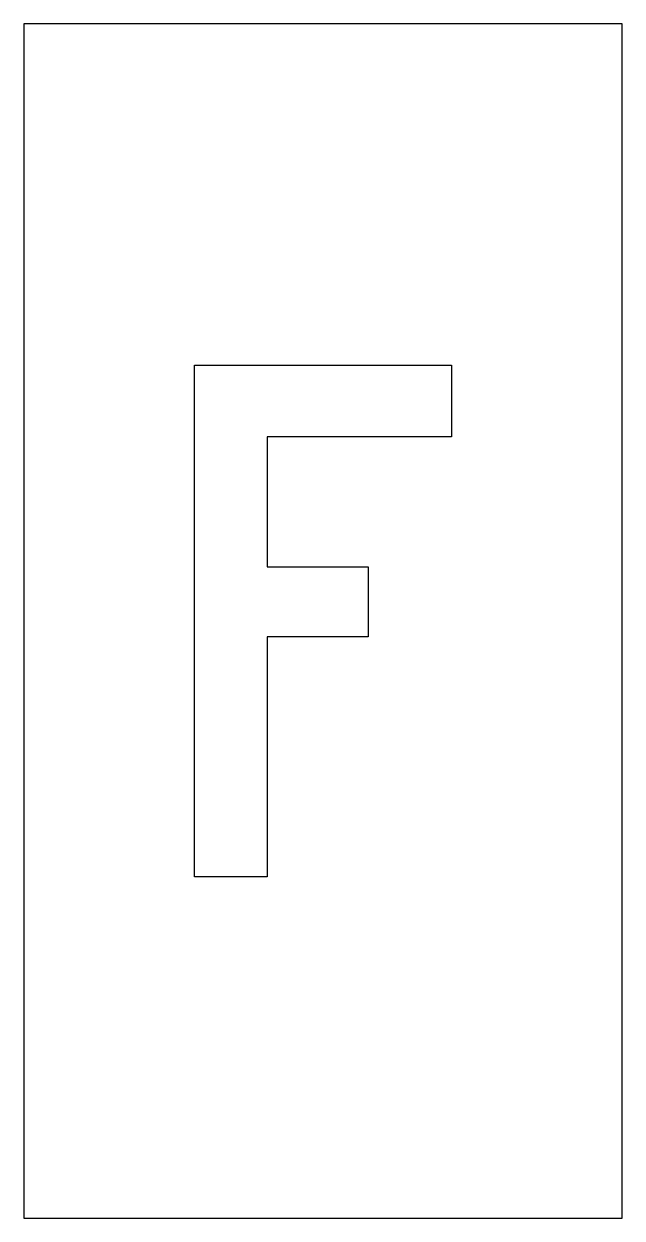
# Model space of a CAD drawing. Header units: inches. Extents: x 0 to 3.51, y 0 to 7.
import ezdxf

# ---------------------------------------------------------------- set-up
doc = ezdxf.new("R2010")
doc.units = ezdxf.units.IN
doc.header["$MEASUREMENT"] = 0
doc.layers.add('CUT', color=1, linetype='Continuous')

msp = doc.modelspace()

# ---------------------------------------------------------------- linework, layer by layer
at = {"layer": 'CUT'}
for points in [[(0, 0), (3.5089, 0), (3.5089, 7), (0, 7)], [(1.4269, 4.58), (1.4269, 3.818), (2.0198, 3.818), (2.0198, 3.407), (1.4269, 3.407), (1.4269, 2), (1, 2), (1, 5), (2.5089, 5), (2.5089, 4.58)]]:
    msp.add_lwpolyline(points, close=True, dxfattribs=at)

doc.saveas('drawing.dxf')
